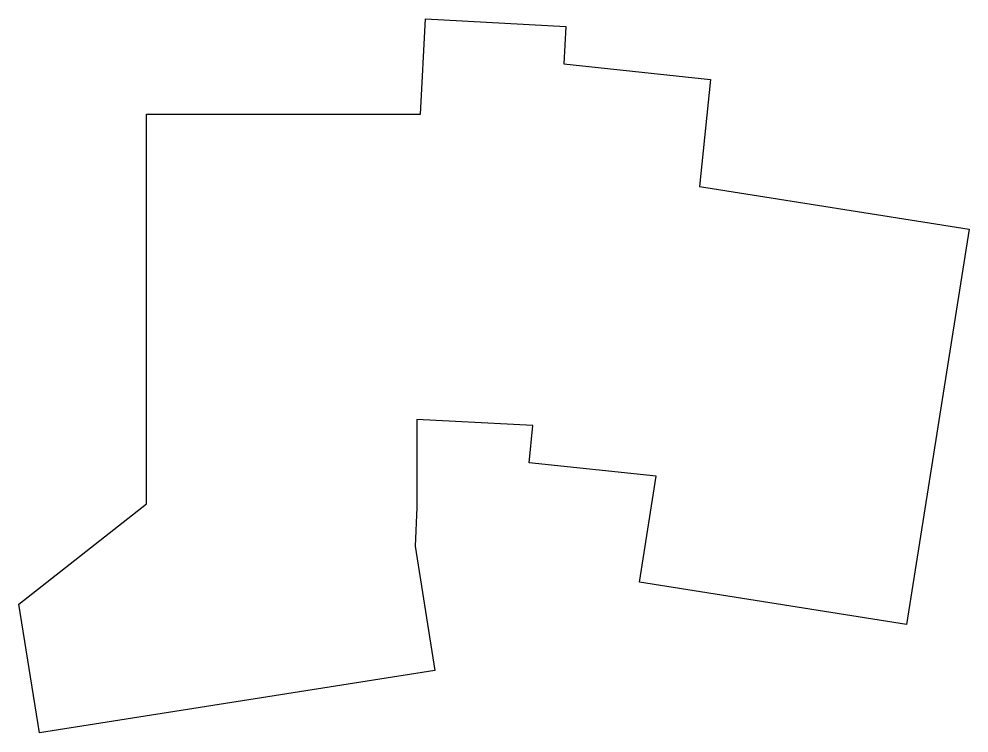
# Model space of a CAD drawing. Header units: millimetres. Extents: x -28 to 107, y -41 to 61.
import ezdxf

# ---------------------------------------------------------------- set-up
doc = ezdxf.new("R2010")
doc.units = ezdxf.units.MM
doc.layers.add('plate', color=30, linetype='Continuous', true_color=0xff7a00)

msp = doc.modelspace()

# ---------------------------------------------------------------- linework, layer by layer
at = {"layer": 'plate'}
msp.add_lwpolyline([(-28.17, -22.75), (-10, -8.51), (-10, 47), (29, 47), (29.71, 60.53), (49.68, 59.48), (49.4, 54.13), (70.31, 51.93), (68.71, 36.7), (107.11, 30.62), (98.19, -25.68), (60.17, -19.65), (62.56, -4.56), (44.47, -2.66), (45.02, 2.65), (28.5, 3.51), (28.5, -9.02), (28.24, -14.52), (31.04, -32.2), (-25.26, -41.11)], close=True, dxfattribs=at)

doc.saveas('drawing.dxf')
